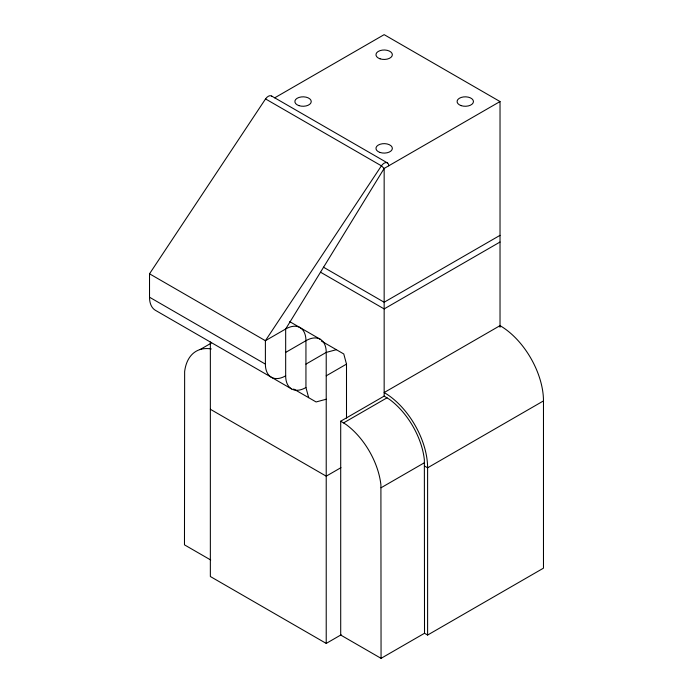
<?xml version="1.0" encoding="UTF-8"?>
<svg xmlns="http://www.w3.org/2000/svg" width="693" height="693" viewBox="0 0 693 693"><rect width="100%" height="100%" fill="white"/><g stroke="black" fill="none" stroke-linecap="round" stroke-linejoin="round"><path stroke-width="1.04" d="M291.606 388.946L155.466 310.343A28.673 16.554 -60 0 1 149.523 297.219L149.523 273.804L265.54 98.934A6.436 3.716 -60 0 1 272.158 96.544M274.714 97.834L384.156 34.65L500.025 101.55L500.025 327.269M500.025 101.55L384.156 168.442L285.672 328.993L265.393 340.705L149.523 273.804M200.156 349.515L211.244 343.113M285.672 352.408L305.942 340.705A28.673 16.554 -60 0 1 326.221 352.408L336.365 349.696M500.025 235.343L384.156 302.235L323.423 267.169M500.025 242.03L384.156 308.922L320.616 272.245M305.942 364.12L326.221 352.408L326.221 643.416L341.173 634.779M326.221 375.823L346.5 364.12L343.78 353.976L321.361 341.034M340.705 421.205L384.156 396.119L389.449 399.359A57.346 33.108 60 0 1 424.359 459.823L424.514 633.263L381.063 658.35L340.705 635.048L340.705 421.205L345.998 424.445A57.346 33.108 60 0 1 380.907 484.909L381.063 658.35M343.607 422.877L387.058 397.791M340.973 467.654L326.221 476.169L210.351 409.268M381.063 487.759L424.514 462.673M424.514 633.263L427.607 635.048L427.607 467.81A61.452 35.482 60 0 0 384.156 392.55L500.025 325.649A61.452 35.482 60 0 1 543.477 400.909L427.607 467.81L424.514 466.025M427.607 635.048L543.477 568.156L543.477 400.909M326.221 399.237L316.086 401.957L293.659 389.007M271.656 96.058L387.517 162.959M265.54 98.934L381.41 165.835L384.156 168.442L384.156 396.327M289.726 321.639L320.287 339.284M149.523 297.219L265.393 364.12A28.673 16.554 -60 0 0 285.672 375.823A28.673 16.554 -60 0 0 305.942 387.526L308.662 397.669M210.707 559.996L184.477 544.854L184.641 371.587A57.346 33.108 60 0 1 211.304 348.96M326.221 643.416L210.351 576.515L210.351 341.961M346.5 364.12L346.5 418.07M305.942 387.526L305.942 340.705A28.673 16.554 -60 0 0 285.672 328.993L285.672 375.823M265.393 364.12L265.393 340.705L381.41 165.835A6.436 3.716 -60 0 1 386.183 162.569A6.436 3.716 -60 0 1 388.712 165.818M298.952 105.639A8.195 4.73 0 0 0 311.244 101.55A8.195 4.73 0 0 0 298.952 97.453A8.195 4.73 0 0 0 298.952 105.639M380.059 152.469A8.195 4.73 0 0 0 392.351 148.371A8.195 4.73 0 0 0 380.059 144.274A8.195 4.73 0 0 0 380.059 152.469M461.166 105.639A8.195 4.73 0 0 0 473.458 101.55A8.195 4.73 0 0 0 461.166 97.453A8.195 4.73 0 0 0 461.166 105.639M380.059 58.818A8.195 4.73 0 0 0 392.351 54.721A8.195 4.73 0 0 0 380.059 50.624A8.195 4.73 0 0 0 380.059 58.818"/></g></svg>
